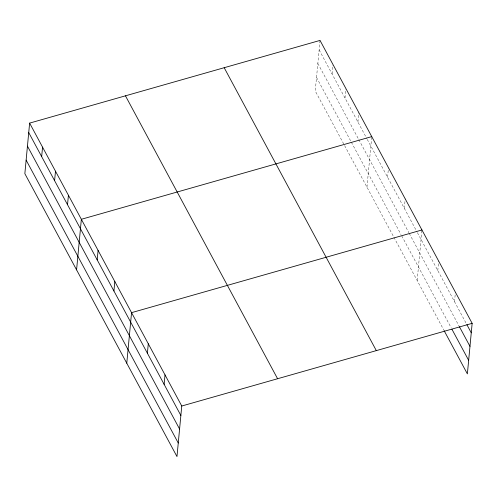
<?xml version="1.0" encoding="UTF-8"?>
<svg xmlns="http://www.w3.org/2000/svg" width="497" height="497" viewBox="0 0 497 497"><rect width="100%" height="100%" fill="white"/><g stroke="black" fill="none" stroke-linecap="round" stroke-linejoin="round"><path stroke-width="0.37" stroke-dasharray="2.48 1.86" d="M320.025 40.425L315.241 90.982L393.525 236.56M332.058 73.935L332.884 65.2M344.993 97.984L345.819 89.249M357.921 122.032L358.815 112.564M366.966 187.17L371.675 137.34M387.585 177.199L388.412 168.464M404.322 208.318L405.217 198.856M417.169 280.532L421.947 229.974M437.789 270.561L438.683 261.093M454.519 301.679L455.414 292.211M319.13 49.893L366.898 138.731M367.258 139.402L417.051 232M417.418 232.671L466.528 324.001M317.844 63.448L358.436 138.93M358.797 139.601L408.857 232.702M409.224 233.379L459.06 326.063M316.527 77.42L351.006 141.546M351.367 142.217L400.992 234.497M401.719 235.851L451.189 327.858M393.885 237.237L443.728 329.915"/><path stroke-width="0.75" d="M29.627 123.107L24.85 173.664L176.975 456.575L181.759 406.018L29.627 123.107L320.025 40.425L472.15 323.336L467.373 373.893L444.088 330.592M41.667 156.623L42.562 147.155M54.595 180.666L55.49 171.204M67.53 204.714L68.424 195.253M76.575 269.852L81.353 219.295L371.744 136.613M97.195 259.881L98.089 250.42M113.925 291L114.819 281.538M126.772 363.214L131.556 312.656L421.947 229.974M147.392 353.243L148.286 343.775M164.128 384.361L165.023 374.9M181.759 406.018L472.15 323.336M466.888 324.678L471.255 332.797M459.427 326.74L469.976 346.359M451.916 329.213L468.652 360.331M224.19 67.71L376.322 350.621M125.461 95.822L277.587 378.733M28.733 132.575L180.865 415.48M27.453 146.137L179.579 429.041M26.13 160.109L178.261 443.013"/></g></svg>
